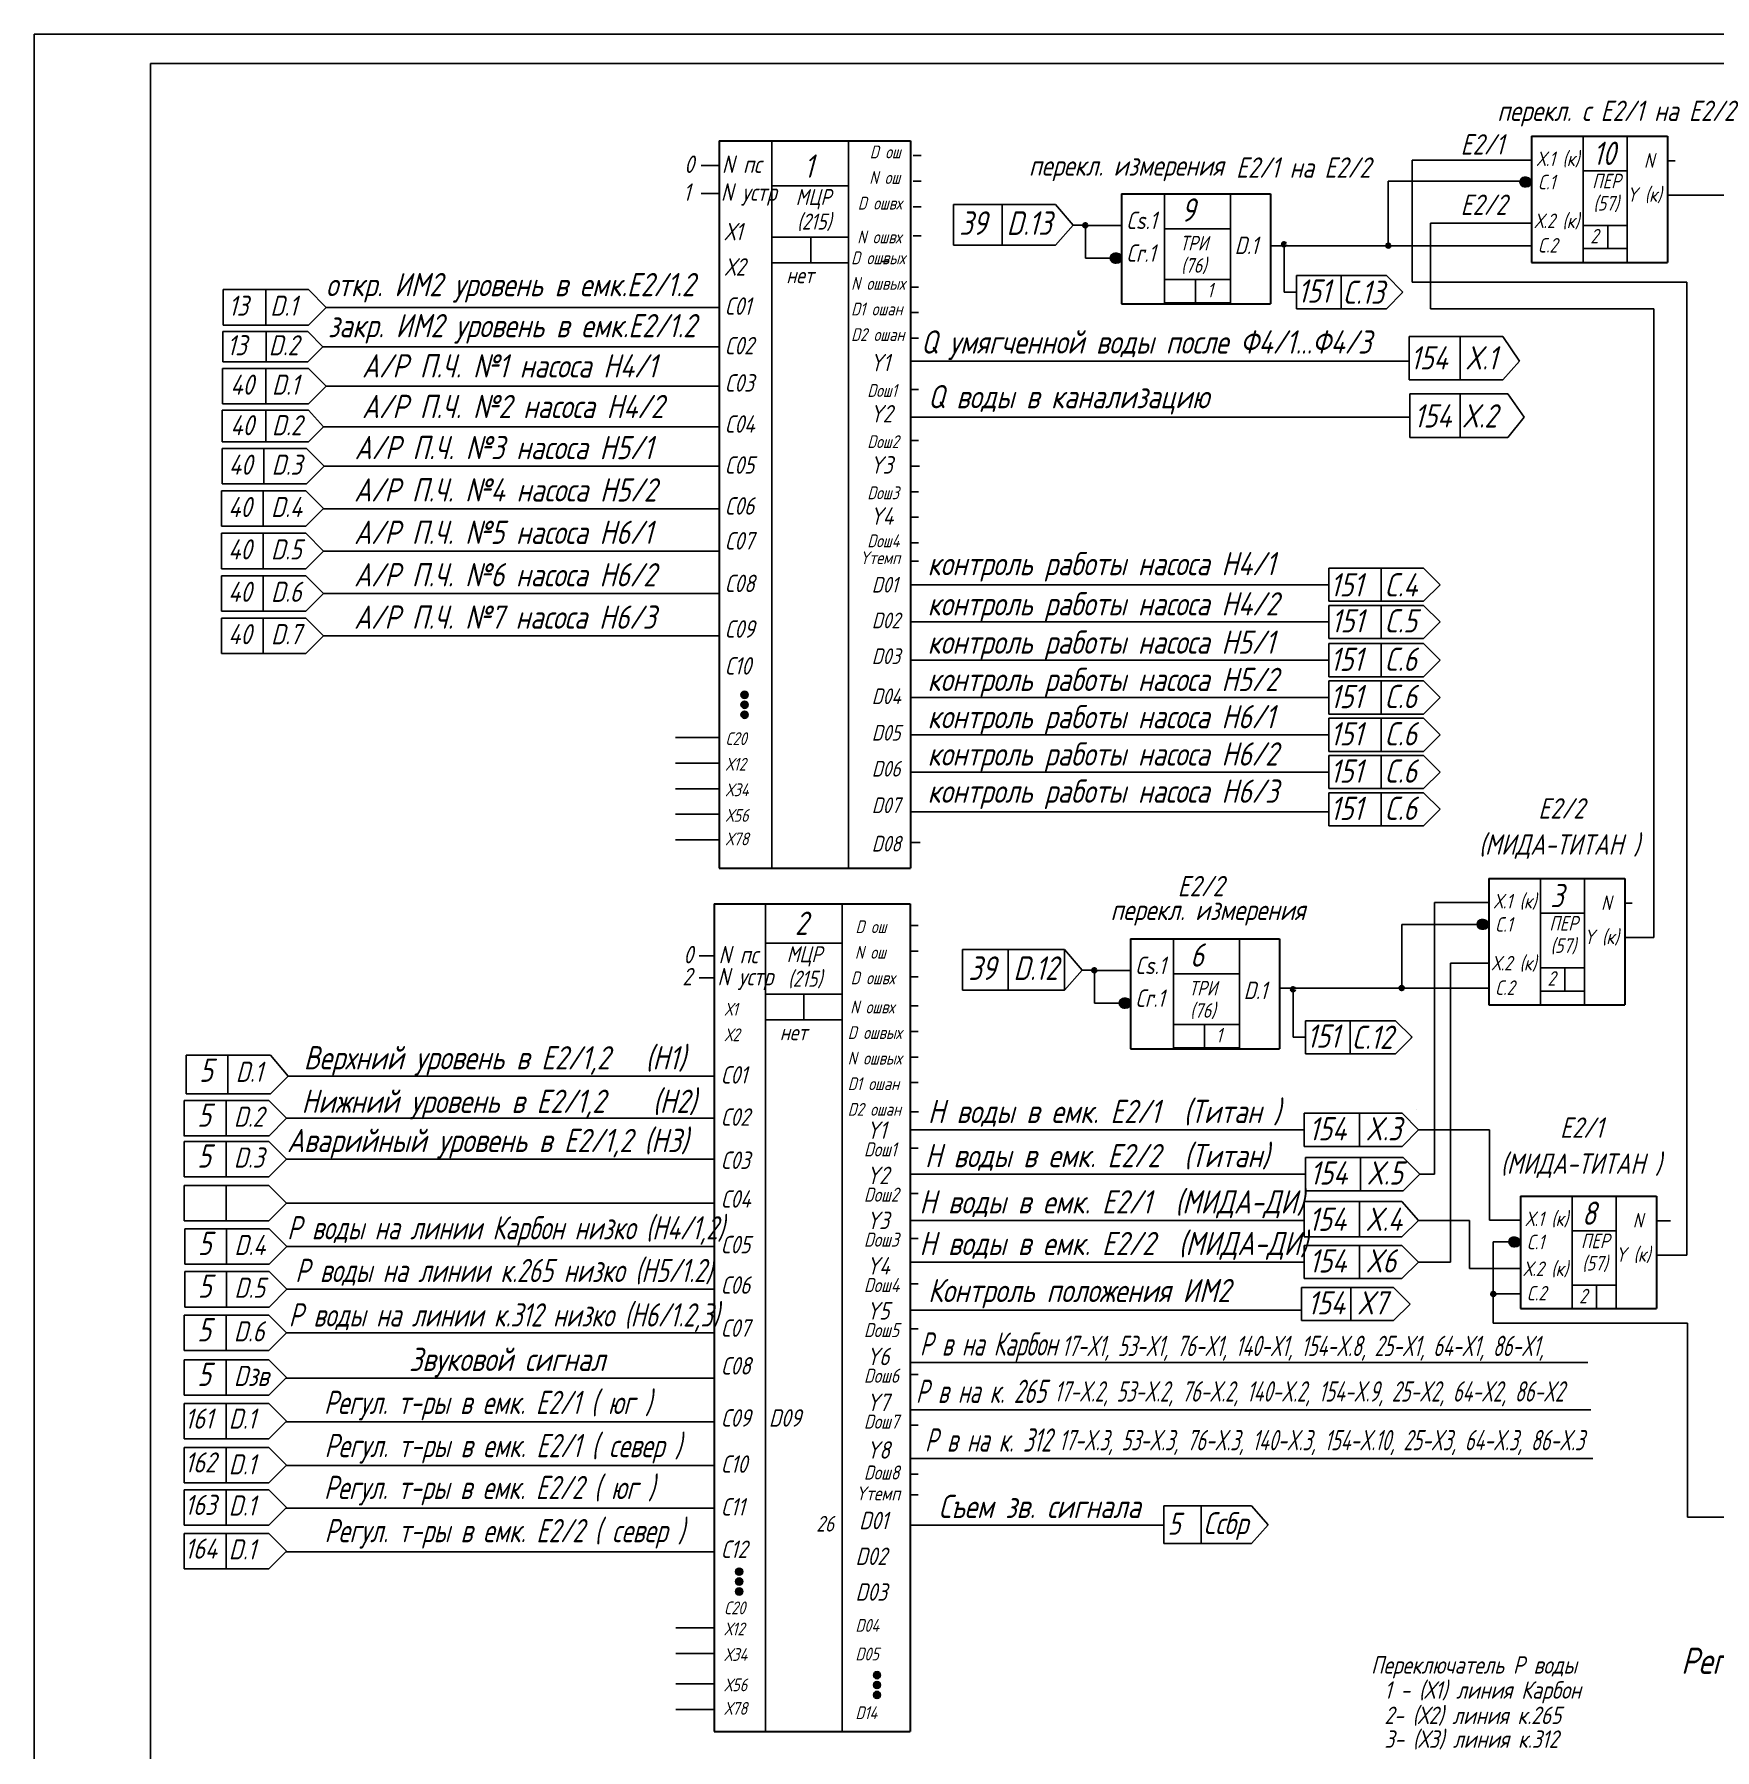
# Model space of a CAD drawing. Header units: millimetres. Extents: x -1319 to 705, y 574 to 3169.
# Drawn here: x -701.8 to -412.8, y 1418 to 1713.1 of the extents above; entities that cross this region are included whole.
import ezdxf

# ---------------------------------------------------------------- set-up
doc = ezdxf.new("R2010")
doc.units = ezdxf.units.MM
doc.layers.add('Текст', color=7, linetype='Continuous', lineweight=50)
doc.styles.add('GOST тип А', font='GOST_A.TTF', dxfattribs={"oblique": 15})

msp = doc.modelspace()

# ---------------------------------------------------------------- hatches: boundary and pattern name
for points in [[(-446.4, 1687.66, 1), (-444.42, 1687.66, 1)], [(-446.4, 1687.66, 1), (-444.42, 1687.66, 1)], [(-446.4, 1687.66, 1), (-444.42, 1687.66, 1)], [(-446.4, 1687.66, 1), (-444.42, 1687.66, 1)], [(-516.88, 1674.55, 1), (-514.9, 1674.55, 1)], [(-516.88, 1674.55, 1), (-514.9, 1674.55, 1)], [(-516.79, 1674.59, 1), (-514.81, 1674.59, 1)], [(-516.79, 1674.59, 1), (-514.81, 1674.59, 1)], [(-579.04, 1599.46, 1), (-580.27, 1599.46, 1)], [(-579.04, 1597.75, 1), (-580.27, 1597.75, 1)], [(-579.04, 1596.03, 1), (-580.27, 1596.03, 1)], [(-453.77, 1559.99, 1), (-451.79, 1559.99, 1)], [(-453.77, 1559.99, 1), (-451.79, 1559.99, 1)], [(-453.77, 1559.99, 1), (-451.79, 1559.99, 1)], [(-453.77, 1559.99, 1), (-451.79, 1559.99, 1)], [(-515.33, 1546.42, 1), (-513.35, 1546.42, 1)], [(-515.33, 1546.42, 1), (-513.35, 1546.42, 1)], [(-515.24, 1546.46, 1), (-513.26, 1546.46, 1)], [(-515.24, 1546.46, 1), (-513.26, 1546.46, 1)], [(-448.32, 1505.37, 1), (-446.34, 1505.37, 1)], [(-448.32, 1505.37, 1), (-446.34, 1505.37, 1)], [(-448.32, 1505.37, 1), (-446.34, 1505.37, 1)], [(-448.32, 1505.37, 1), (-446.34, 1505.37, 1)], [(-579.98, 1448.66, 1), (-581.22, 1448.66, 1)], [(-579.98, 1446.96, 1), (-581.22, 1446.96, 1)], [(-579.98, 1445.24, 1), (-581.22, 1445.24, 1)], [(-556.27, 1430.87, 1), (-557.5, 1430.87, 1)], [(-556.27, 1429.17, 1), (-557.5, 1429.17, 1)], [(-556.27, 1427.45, 1), (-557.5, 1427.45, 1)]]:
    msp.add_hatch(color=7).paths.add_polyline_path(points)
h = msp.add_hatch(color=7)
edge = h.paths.add_edge_path()
edge.add_arc((-521.08, 1680.21), 0.2, 0, 360)
h = msp.add_hatch(color=7)
edge = h.paths.add_edge_path()
edge.add_arc((-486.9, 1676.95), 0.2, 0, 360)
h = msp.add_hatch(color=7)
edge = h.paths.add_edge_path()
edge.add_arc((-519.53, 1552.08), 0.2, 0, 360)
h = msp.add_hatch(color=7)
edge = h.paths.add_edge_path()
edge.add_arc((-485.35, 1548.82), 0.2, 0, 360)

# ---------------------------------------------------------------- linework, layer by layer
at = {"color": 7}
for p, q in [((-701.8, 1713.06), (140.5, 1713.06)), ((-701.8, 942.51), (-701.8, 1713.06)), ((-701.8, 1713.06), (375.58, 1713.06)), ((-701.8, 1713.06), (-701.8, 936.16)), ((-681.8, 941.16), (-681.8, 1708.06)), ((-681.8, 1708.06), (370.58, 1708.06)), ((-574.98, 1694.72), (-574.98, 1569.62)), ((-561.78, 1694.72), (-561.78, 1569.62)), ((-435.44, 1695.55), (-435.44, 1673.82)), ((-427.89, 1695.55), (-427.89, 1673.82)), ((-584.04, 1690.5), (-587.11, 1690.5)), ((-550.68, 1692.21), (-549.29, 1692.21)), ((-444.33, 1691.41), (-464.89, 1691.41)), ((-464.89, 1670.44), (-464.89, 1691.41)), ((-444.33, 1691.41), (-445.84, 1691.41)), ((-420.93, 1691.29), (-419.65, 1691.29)), ((-550.68, 1687.81), (-549.29, 1687.81)), ((-468.98, 1676.69), (-468.98, 1687.79)), ((-444.43, 1687.61), (-444.38, 1687.61)), ((-444.43, 1687.61), (-444.38, 1687.61)), ((-444.43, 1687.61), (-444.38, 1687.61)), ((-444.43, 1687.61), (-444.38, 1687.61)), ((-435.44, 1689.57), (-427.89, 1689.57)), ((-584.04, 1685.7), (-587.11, 1685.7)), ((-574.86, 1686.98), (-561.66, 1686.98)), ((-507.44, 1685.64), (-507.44, 1666.71)), ((-496.13, 1685.64), (-496.13, 1666.71)), ((-417.09, 1685.37), (-420.93, 1685.37)), ((-417.09, 1685.37), (-410.69, 1685.37)), ((-550.68, 1683.41), (-549.29, 1683.41)), ((-526.19, 1683.81), (-543.74, 1683.81)), ((-543.74, 1683.81), (-543.74, 1676.78)), ((-535.37, 1683.81), (-535.37, 1676.78)), ((-526.19, 1683.81), (-523.14, 1680.21)), ((-526.19, 1676.78), (-523.14, 1680.21)), ((-521.03, 1680.21), (-523.14, 1680.21)), ((-521.03, 1680.18), (-514.78, 1680.18)), ((-521.03, 1674.55), (-521.03, 1680.18)), ((-507.44, 1679.58), (-496.13, 1679.58)), ((-444.33, 1680.57), (-461.7, 1680.57)), ((-461.7, 1665.86), (-461.7, 1680.57)), ((-435.44, 1680.19), (-427.89, 1680.19)), ((-431.24, 1680.19), (-431.24, 1676.19)), ((-574.86, 1678.18), (-561.66, 1678.18)), ((-568.26, 1678.18), (-568.26, 1673.78)), ((-550.68, 1678.39), (-549.29, 1678.39)), ((-526.19, 1676.78), (-543.74, 1676.78)), ((-444.33, 1676.69), (-489.21, 1676.69)), ((-486.85, 1668.7), (-486.85, 1676.95)), ((-435.44, 1676.19), (-427.89, 1676.19)), ((-574.86, 1673.78), (-561.66, 1673.78)), ((-556.21, 1673.99), (-554.82, 1673.99)), ((-521.03, 1674.55), (-514.78, 1674.55)), ((-514.92, 1674.5), (-514.87, 1674.5)), ((-514.92, 1674.5), (-514.87, 1674.5)), ((-514.83, 1674.55), (-514.78, 1674.55)), ((-514.83, 1674.55), (-514.78, 1674.55)), ((-507.44, 1670.89), (-496.13, 1670.89)), ((-502.13, 1670.89), (-502.13, 1666.89)), ((-469.29, 1671.55), (-484.76, 1671.55)), ((-484.76, 1671.55), (-484.76, 1665.85)), ((-484.76, 1671.55), (-469.29, 1671.55)), ((-477.1, 1671.55), (-477.1, 1665.85)), ((-469.29, 1671.55), (-466.44, 1668.7)), ((-417.65, 1670.44), (-464.89, 1670.44)), ((-417.65, 1503.09), (-417.65, 1670.44)), ((-669.31, 1669.14), (-669.31, 1663.06)), ((-654.66, 1669.14), (-669.31, 1669.14)), ((-662, 1669.14), (-662, 1663.06)), ((-654.66, 1669.14), (-651.62, 1666.1)), ((-551.13, 1669.59), (-549.74, 1669.59)), ((-507.44, 1666.89), (-496.13, 1666.89)), ((-484.76, 1668.7), (-486.85, 1668.7)), ((-469.29, 1665.85), (-466.44, 1668.7)), ((-466.44, 1668.7), (-466.64, 1668.7)), ((-466.64, 1668.7), (-466.44, 1668.7)), ((-654.66, 1663.06), (-651.62, 1666.1)), ((-651.62, 1666.1), (-629.37, 1666.1)), ((-651.62, 1666.1), (-651.62, 1666.1)), ((-651.62, 1666.09), (-651.62, 1666.09)), ((-584.04, 1666.1), (-629.37, 1666.1)), ((-551.13, 1665.19), (-549.74, 1665.19)), ((-484.76, 1665.85), (-469.29, 1665.85)), ((-456.96, 1665.86), (-461.7, 1665.86)), ((-423.32, 1665.86), (-456.96, 1665.86)), ((-423.32, 1623.39), (-423.32, 1665.86)), ((-423.32, 1665.86), (-423.32, 1665.86)), ((-423.32, 1665.86), (-423.32, 1665.86)), ((-654.74, 1661.96), (-669.37, 1661.96)), ((-669.37, 1661.96), (-669.37, 1656.72)), ((-654.66, 1663.06), (-669.31, 1663.06)), ((-661.92, 1661.96), (-661.92, 1656.72)), ((-654.74, 1661.96), (-652.16, 1659.3)), ((-449.28, 1661.09), (-465.4, 1661.09)), ((-465.4, 1661.09), (-465.4, 1653.65)), ((-465.4, 1661.09), (-449.28, 1661.09)), ((-456.59, 1661.09), (-456.59, 1653.65)), ((-449.28, 1661.09), (-446.42, 1656.83)), ((-654.74, 1656.72), (-652.16, 1659.3)), ((-652.16, 1659.3), (-631.3, 1659.3)), ((-584.04, 1659.3), (-631.3, 1659.3)), ((-551.13, 1660.79), (-549.74, 1660.79)), ((-669.43, 1655.57), (-669.43, 1649.48)), ((-654.66, 1655.57), (-669.43, 1655.57)), ((-669.37, 1656.72), (-654.74, 1656.72)), ((-662, 1655.57), (-662, 1649.48)), ((-654.66, 1655.57), (-651.62, 1652.52)), ((-551.13, 1656.83), (-521.53, 1656.83)), ((-465.4, 1656.83), (-521.53, 1656.83)), ((-449.28, 1653.65), (-446.42, 1656.83)), ((-654.66, 1649.48), (-651.62, 1652.52)), ((-651.62, 1652.52), (-629.37, 1652.52)), ((-651.62, 1652.52), (-651.62, 1652.52)), ((-651.62, 1652.51), (-651.62, 1652.51)), ((-584.04, 1652.52), (-629.37, 1652.52)), ((-465.4, 1653.65), (-449.28, 1653.65)), ((-654.66, 1649.48), (-669.43, 1649.48)), ((-551.13, 1651.99), (-549.74, 1651.99)), ((-448.43, 1651.2), (-465.29, 1651.2)), ((-465.29, 1651.2), (-465.29, 1643.72)), ((-465.29, 1651.2), (-448.43, 1651.2)), ((-456.6, 1651.2), (-456.6, 1643.72)), ((-448.43, 1651.2), (-445.58, 1647.23)), ((-654.66, 1648.41), (-669.47, 1648.41)), ((-669.47, 1648.41), (-669.47, 1642.97)), ((-661.99, 1648.41), (-661.99, 1642.97)), ((-654.66, 1648.41), (-652.09, 1645.55)), ((-551.13, 1647.23), (-521.53, 1647.23)), ((-465.29, 1647.23), (-521.53, 1647.23)), ((-448.43, 1643.72), (-445.58, 1647.23)), ((-654.66, 1642.97), (-652.09, 1645.55)), ((-652.09, 1645.55), (-631.3, 1645.55)), ((-584.04, 1645.55), (-631.3, 1645.55)), ((-465.29, 1643.72), (-448.43, 1643.72)), ((-654.99, 1641.81), (-669.52, 1641.81)), ((-669.52, 1641.81), (-669.52, 1635.72)), ((-669.47, 1642.97), (-654.66, 1642.97)), ((-662.33, 1641.81), (-662.33, 1635.72)), ((-654.99, 1641.81), (-651.94, 1638.77)), ((-551.13, 1643.19), (-549.74, 1643.19)), ((-654.99, 1635.72), (-651.94, 1638.77)), ((-584.04, 1638.77), (-651.94, 1638.77)), ((-651.94, 1638.76), (-651.94, 1638.76)), ((-651.94, 1638.75), (-651.94, 1638.75)), ((-551.13, 1638.79), (-549.57, 1638.79)), ((-655.09, 1634.53), (-669.63, 1634.53)), ((-669.63, 1634.53), (-669.63, 1628.44)), ((-654.99, 1635.72), (-669.52, 1635.72)), ((-662.43, 1634.53), (-662.43, 1628.44)), ((-655.09, 1634.53), (-652.05, 1631.49)), ((-551.13, 1634.39), (-549.74, 1634.39)), ((-655.09, 1628.44), (-652.05, 1631.49)), ((-652.05, 1631.48), (-652.05, 1631.48)), ((-584.04, 1631.47), (-652.05, 1631.47)), ((-652.05, 1631.47), (-652.05, 1631.47)), ((-551.13, 1629.99), (-549.74, 1629.99)), ((-655.09, 1628.44), (-669.63, 1628.44)), ((-655.09, 1627.24), (-669.63, 1627.24)), ((-669.63, 1627.24), (-669.63, 1621.15)), ((-662.43, 1627.24), (-662.43, 1621.15)), ((-655.09, 1627.24), (-652.05, 1624.19)), ((-551.13, 1625.59), (-549.74, 1625.59)), ((-655.09, 1621.15), (-652.05, 1624.19)), ((-652.05, 1624.19), (-652.05, 1624.19)), ((-584.04, 1624.18), (-652.05, 1624.18)), ((-652.05, 1624.18), (-652.05, 1624.18)), ((-423.32, 1557.7), (-423.32, 1623.39)), ((-655.09, 1621.15), (-669.63, 1621.15)), ((-655.09, 1619.94), (-669.63, 1619.94)), ((-669.63, 1619.94), (-669.63, 1613.86)), ((-662.43, 1619.94), (-662.43, 1613.86)), ((-655.09, 1619.94), (-652.05, 1616.9)), ((-551.13, 1622.47), (-549.74, 1622.47)), ((-479.19, 1621.24), (-479.19, 1615.54)), ((-479.19, 1621.24), (-462.9, 1621.24)), ((-470.21, 1621.24), (-470.21, 1615.58)), ((-462.9, 1621.24), (-460.04, 1618.39)), ((-655.09, 1613.86), (-652.05, 1616.9)), ((-652.05, 1616.9), (-652.05, 1616.9)), ((-584.04, 1616.89), (-652.05, 1616.89)), ((-652.05, 1616.89), (-652.05, 1616.89)), ((-551.13, 1618.39), (-479.19, 1618.39)), ((-462.9, 1615.54), (-460.04, 1618.39)), ((-655.09, 1613.86), (-669.63, 1613.86)), ((-479.19, 1615.58), (-462.9, 1615.58)), ((-479.19, 1614.85), (-479.19, 1609.14)), ((-479.19, 1614.81), (-462.9, 1614.81)), ((-470.21, 1614.85), (-470.21, 1609.14)), ((-462.9, 1614.85), (-460.04, 1612)), ((-655.09, 1612.65), (-669.63, 1612.65)), ((-669.63, 1612.65), (-669.63, 1606.57)), ((-662.43, 1612.65), (-662.43, 1606.57)), ((-655.09, 1612.65), (-652.05, 1609.61)), ((-551.13, 1612), (-479.19, 1612)), ((-462.9, 1609.14), (-460.04, 1612)), ((-655.09, 1606.57), (-652.05, 1609.61)), ((-584.04, 1609.6), (-652.05, 1609.6)), ((-652.05, 1609.6), (-652.05, 1609.6)), ((-652.05, 1609.6), (-652.05, 1609.6)), ((-479.19, 1609.14), (-462.9, 1609.14)), ((-479.19, 1608.26), (-462.9, 1608.26)), ((-462.9, 1608.26), (-479.19, 1608.26)), ((-479.19, 1608.26), (-479.19, 1602.56)), ((-479.19, 1608.26), (-462.9, 1608.26)), ((-470.21, 1608.26), (-470.21, 1602.56)), ((-462.9, 1608.26), (-460.04, 1605.41)), ((-655.09, 1606.57), (-669.63, 1606.57)), ((-551.13, 1605.41), (-479.19, 1605.41)), ((-462.9, 1602.56), (-460.04, 1605.41)), ((-479.19, 1602.56), (-462.9, 1602.56)), ((-551.13, 1599), (-549.46, 1599)), ((-551.13, 1599), (-479.19, 1599)), ((-551.13, 1599), (-479.19, 1599)), ((-479.19, 1601.85), (-462.9, 1601.85)), ((-462.9, 1601.85), (-479.19, 1601.85)), ((-479.19, 1601.85), (-479.19, 1596.15)), ((-479.19, 1601.85), (-462.9, 1601.85)), ((-479.19, 1601.85), (-462.9, 1601.85)), ((-462.9, 1601.85), (-479.19, 1601.85)), ((-479.19, 1601.85), (-479.19, 1596.15)), ((-479.19, 1601.85), (-462.9, 1601.85)), ((-470.21, 1601.85), (-470.21, 1596.15)), ((-470.21, 1601.85), (-470.21, 1596.15)), ((-462.9, 1601.85), (-460.04, 1599)), ((-462.9, 1601.85), (-460.04, 1599)), ((-462.9, 1596.15), (-460.04, 1599)), ((-462.9, 1596.15), (-460.04, 1599)), ((-479.19, 1596.15), (-462.9, 1596.15)), ((-479.19, 1596.15), (-462.9, 1596.15)), ((-479.19, 1595.44), (-462.9, 1595.44)), ((-462.9, 1595.44), (-479.19, 1595.44)), ((-479.19, 1595.44), (-479.19, 1589.74)), ((-479.19, 1595.44), (-462.9, 1595.44)), ((-470.21, 1595.44), (-470.21, 1589.74)), ((-462.9, 1595.44), (-460.04, 1592.59)), ((-584.04, 1592.11), (-591.52, 1592.11)), ((-551.13, 1592.59), (-479.19, 1592.59)), ((-462.9, 1589.74), (-460.04, 1592.59)), ((-584.04, 1587.71), (-591.52, 1587.71)), ((-479.19, 1589.74), (-462.9, 1589.74)), ((-479.19, 1589.03), (-462.9, 1589.03)), ((-462.9, 1589.03), (-479.19, 1589.03)), ((-479.19, 1589.03), (-479.19, 1583.33)), ((-479.19, 1589.03), (-462.9, 1589.03)), ((-470.21, 1589.03), (-470.21, 1583.33)), ((-462.9, 1589.03), (-460.04, 1586.18)), ((-551.13, 1586.18), (-479.19, 1586.18)), ((-462.9, 1583.33), (-460.04, 1586.18)), ((-584.04, 1583.31), (-591.52, 1583.31)), ((-479.19, 1583.33), (-462.9, 1583.33)), ((-479.19, 1582.62), (-462.9, 1582.62)), ((-462.9, 1582.62), (-479.19, 1582.62)), ((-479.19, 1582.62), (-479.19, 1576.92)), ((-479.19, 1582.62), (-462.9, 1582.62)), ((-470.21, 1582.62), (-470.21, 1576.92)), ((-462.9, 1582.62), (-460.04, 1579.77)), ((-584.04, 1578.91), (-591.52, 1578.91)), ((-551.13, 1579.33), (-479.19, 1579.33)), ((-462.9, 1576.92), (-460.04, 1579.77)), ((-479.19, 1576.92), (-462.9, 1576.92)), ((-584.04, 1574.51), (-591.52, 1574.51)), ((-551.13, 1574.05), (-549.46, 1574.05)), ((-442.81, 1567.88), (-442.81, 1546.15)), ((-435.25, 1567.88), (-435.25, 1546.15)), ((-451.69, 1563.75), (-461.05, 1563.75)), ((-451.69, 1563.75), (-453.2, 1563.75)), ((-428.3, 1563.62), (-427.01, 1563.62)), ((-576.09, 1563.5), (-576.09, 1421.16)), ((-562.89, 1563.5), (-562.89, 1421.16)), ((-442.81, 1561.9), (-435.25, 1561.9)), ((-551.19, 1559.77), (-549.8, 1559.77)), ((-451.69, 1559.98), (-466.66, 1559.98)), ((-466.66, 1559.98), (-466.66, 1548.82)), ((-451.8, 1559.95), (-451.75, 1559.95)), ((-451.8, 1559.95), (-451.75, 1559.95)), ((-451.8, 1559.95), (-451.75, 1559.95)), ((-451.8, 1559.95), (-451.75, 1559.95)), ((-423.32, 1557.7), (-428.3, 1557.7)), ((-576.09, 1556.77), (-562.89, 1556.77)), ((-551.19, 1555.37), (-549.8, 1555.37)), ((-524.64, 1555.68), (-542.19, 1555.68)), ((-542.19, 1555.68), (-542.19, 1548.64)), ((-534.36, 1555.68), (-534.36, 1548.64)), ((-524.64, 1555.68), (-521.59, 1552.08)), ((-524.64, 1555.68), (-524.64, 1548.64)), ((-505.89, 1557.51), (-505.89, 1538.58)), ((-494.58, 1557.51), (-494.58, 1538.58)), ((-584.91, 1554.57), (-587.45, 1554.57)), ((-524.64, 1548.64), (-521.59, 1552.08)), ((-519.48, 1552.08), (-521.59, 1552.08)), ((-519.48, 1552.05), (-513.23, 1552.05)), ((-519.48, 1546.42), (-519.48, 1552.05)), ((-442.81, 1552.52), (-435.25, 1552.52)), ((-438.61, 1552.52), (-438.61, 1548.52)), ((-584.91, 1550.78), (-587.45, 1550.78)), ((-551.19, 1550.97), (-549.8, 1550.97)), ((-505.89, 1551.45), (-494.58, 1551.45)), ((-451.69, 1549.02), (-487.66, 1549.02)), ((-485.3, 1540.57), (-485.3, 1548.82)), ((-576.09, 1547.97), (-562.89, 1547.97)), ((-569.49, 1547.97), (-569.49, 1543.57)), ((-551.19, 1545.96), (-549.8, 1545.96)), ((-524.64, 1548.64), (-542.19, 1548.64)), ((-519.48, 1546.42), (-513.23, 1546.42)), ((-513.36, 1546.37), (-513.31, 1546.37)), ((-513.36, 1546.37), (-513.31, 1546.37)), ((-513.28, 1546.42), (-513.23, 1546.42)), ((-513.28, 1546.42), (-513.23, 1546.42)), ((-442.81, 1548.52), (-435.25, 1548.52)), ((-576.09, 1543.57), (-562.89, 1543.57)), ((-467.74, 1543.42), (-483.21, 1543.42)), ((-483.21, 1543.42), (-483.21, 1537.72)), ((-483.21, 1543.42), (-467.74, 1543.42)), ((-475.54, 1543.42), (-475.54, 1537.72)), ((-467.74, 1543.42), (-464.89, 1540.57)), ((-551.19, 1541.56), (-549.8, 1541.56)), ((-505.89, 1542.76), (-494.58, 1542.76)), ((-500.58, 1542.76), (-500.58, 1538.76)), ((-483.21, 1540.57), (-485.3, 1540.57)), ((-467.74, 1537.72), (-464.89, 1540.57)), ((-464.89, 1540.57), (-465.09, 1540.57)), ((-465.09, 1540.57), (-464.89, 1540.57)), ((-661.17, 1537.51), (-675.7, 1537.51)), ((-675.7, 1537.51), (-675.7, 1530.85)), ((-668.51, 1537.51), (-668.51, 1530.85)), ((-661.17, 1537.51), (-658.13, 1533.89)), ((-551.19, 1537.16), (-549.8, 1537.16)), ((-505.89, 1538.76), (-494.58, 1538.76)), ((-483.21, 1537.72), (-467.74, 1537.72)), ((-661.17, 1530.85), (-658.13, 1533.89)), ((-658.13, 1533.89), (-618.87, 1533.89)), ((-658.13, 1533.89), (-658.13, 1533.89)), ((-658.13, 1533.88), (-658.13, 1533.88)), ((-584.91, 1533.89), (-618.87, 1533.89)), ((-551.19, 1532.76), (-549.8, 1532.76)), ((-661.49, 1529.67), (-676.03, 1529.67)), ((-676.03, 1529.67), (-676.03, 1523.58)), ((-661.17, 1530.85), (-675.7, 1530.85)), ((-668.83, 1529.67), (-668.83, 1523.58)), ((-661.49, 1529.67), (-658.45, 1526.63)), ((-464.16, 1528.22), (-464.15, 1528.22)), ((-661.49, 1523.58), (-658.45, 1526.63)), ((-658.45, 1526.63), (-620.81, 1526.63)), ((-658.45, 1526.62), (-658.45, 1526.62)), ((-658.45, 1526.62), (-658.45, 1526.62)), ((-584.91, 1526.63), (-620.81, 1526.63)), ((-551.17, 1527.73), (-549.77, 1527.73)), ((-466.6, 1527.49), (-483.42, 1527.49)), ((-483.42, 1527.49), (-483.42, 1521.78)), ((-483.42, 1527.49), (-466.6, 1527.49)), ((-473.92, 1527.49), (-473.92, 1521.78)), ((-466.6, 1527.49), (-463.75, 1524.63)), ((-661.49, 1523.61), (-676.03, 1523.61)), ((-676.03, 1522.64), (-676.03, 1516.56)), ((-676.03, 1522.64), (-661.49, 1522.64)), ((-668.83, 1522.64), (-668.83, 1516.56)), ((-661.49, 1522.64), (-658.45, 1519.6)), ((-551.17, 1524.63), (-483.42, 1524.63)), ((-466.6, 1521.78), (-463.75, 1524.63)), ((-463.75, 1524.63), (-463.77, 1524.63)), ((-463.77, 1524.63), (-463.37, 1524.63)), ((-463.75, 1524.63), (-463.75, 1524.63)), ((-661.49, 1516.56), (-658.45, 1519.6)), ((-584.91, 1519.6), (-658.45, 1519.6)), ((-658.45, 1519.6), (-658.45, 1519.6)), ((-658.45, 1519.59), (-658.45, 1519.59)), ((-551.17, 1521.48), (-549.8, 1521.48)), ((-483.42, 1521.78), (-466.6, 1521.78)), ((-466.42, 1519.89), (-483.23, 1519.89)), ((-483.23, 1519.89), (-483.23, 1514.18)), ((-483.23, 1519.89), (-466.42, 1519.89)), ((-473.73, 1519.89), (-473.73, 1514.18)), ((-466.42, 1519.89), (-463.57, 1517.04)), ((-661.49, 1516.56), (-676.03, 1516.56)), ((-551.17, 1517.04), (-483.23, 1517.04)), ((-466.42, 1514.18), (-463.57, 1517.04)), ((-463.57, 1517.04), (-461.05, 1517.04)), ((-661.49, 1515.07), (-676.02, 1515.07)), ((-676.02, 1515.07), (-676.02, 1508.98)), ((-668.83, 1515.07), (-668.83, 1508.98)), ((-661.49, 1515.07), (-658.44, 1512.03)), ((-551.17, 1513.71), (-549.8, 1513.71)), ((-483.23, 1514.18), (-466.42, 1514.18)), ((-661.49, 1508.98), (-658.44, 1512.03)), ((-584.91, 1512.02), (-658.44, 1512.02)), ((-658.44, 1512.02), (-658.44, 1512.02)), ((-658.44, 1512.02), (-658.44, 1512.02)), ((-466.63, 1512.3), (-483.45, 1512.3)), ((-483.45, 1512.3), (-483.45, 1506.22)), ((-483.45, 1512.3), (-466.63, 1512.3)), ((-473.94, 1512.3), (-473.94, 1506.22)), ((-466.63, 1512.3), (-463.78, 1509.07)), ((-437.37, 1513.26), (-437.37, 1493.91)), ((-429.81, 1513.26), (-429.81, 1493.91)), ((-661.49, 1508.98), (-676.02, 1508.98)), ((-661.4, 1507.6), (-675.94, 1507.6)), ((-675.94, 1507.6), (-675.94, 1501.52)), ((-668.74, 1507.6), (-668.74, 1501.52)), ((-661.4, 1507.6), (-658.36, 1504.56)), ((-551.17, 1509.07), (-483.45, 1509.07)), ((-466.63, 1506.22), (-463.78, 1509.07)), ((-422.86, 1509), (-420.44, 1509)), ((-661.4, 1501.52), (-658.36, 1504.56)), ((-584.91, 1504.56), (-658.36, 1504.56)), ((-551.17, 1505.97), (-549.8, 1505.97)), ((-483.45, 1506.22), (-466.63, 1506.22)), ((-466.62, 1504.77), (-483.43, 1504.77)), ((-483.43, 1504.77), (-483.43, 1499.06)), ((-483.43, 1504.77), (-466.62, 1504.77)), ((-473.93, 1504.77), (-473.93, 1499.06)), ((-466.62, 1504.77), (-463.76, 1501.91)), ((-446.25, 1505.36), (-450.92, 1505.36)), ((-450.92, 1494.11), (-450.92, 1505.36)), ((-446.36, 1505.33), (-446.31, 1505.33)), ((-446.36, 1505.33), (-446.31, 1505.33)), ((-446.36, 1505.33), (-446.31, 1505.33)), ((-446.36, 1505.33), (-446.31, 1505.33)), ((-437.37, 1507.28), (-429.81, 1507.28)), ((-658.36, 1504.56), (-658.36, 1504.56)), ((-658.36, 1504.55), (-658.36, 1504.55)), ((-551.17, 1501.91), (-483.43, 1501.91)), ((-466.62, 1499.06), (-463.76, 1501.91)), ((-417.65, 1503.09), (-422.86, 1503.09)), ((-661.4, 1501.52), (-675.94, 1501.52)), ((-661.4, 1500.26), (-675.94, 1500.26)), ((-675.94, 1500.26), (-675.94, 1494.17)), ((-668.74, 1500.26), (-668.74, 1494.17)), ((-661.4, 1500.26), (-658.36, 1497.22)), ((-483.43, 1499.06), (-466.62, 1499.06)), ((-661.4, 1494.17), (-658.36, 1497.22)), ((-584.91, 1497.22), (-658.36, 1497.22)), ((-658.36, 1497.21), (-658.36, 1497.21)), ((-658.36, 1497.2), (-658.36, 1497.2)), ((-551.17, 1498.15), (-549.8, 1498.15)), ((-468.08, 1497.54), (-483.87, 1497.54)), ((-483.87, 1497.54), (-483.87, 1491.84)), ((-483.87, 1497.54), (-468.08, 1497.54)), ((-475.39, 1497.54), (-475.39, 1491.84)), ((-468.08, 1497.54), (-465.23, 1494.69)), ((-451.01, 1496.14), (-450.92, 1496.14)), ((-446.25, 1496.43), (-450.92, 1496.43)), ((-437.37, 1497.91), (-429.81, 1497.91)), ((-433.17, 1497.91), (-433.17, 1493.91)), ((-661.4, 1494.17), (-675.94, 1494.17)), ((-551.17, 1493.66), (-483.87, 1493.66)), ((-468.08, 1491.84), (-465.23, 1494.69)), ((-450.92, 1494.6), (-450.92, 1491.39)), ((-437.37, 1493.91), (-429.81, 1493.91)), ((-661.49, 1492.75), (-676.03, 1492.75)), ((-676.03, 1492.75), (-676.03, 1486.67)), ((-668.83, 1492.75), (-668.83, 1486.67)), ((-661.49, 1492.75), (-658.45, 1489.71)), ((-551.17, 1490.41), (-549.8, 1490.41)), ((-483.87, 1491.84), (-468.08, 1491.84)), ((-661.49, 1486.67), (-658.45, 1489.71)), ((-658.45, 1489.71), (-584.91, 1489.71)), ((-658.45, 1489.7), (-658.45, 1489.7)), ((-658.45, 1489.7), (-658.45, 1489.7)), ((-661.49, 1486.67), (-676.03, 1486.67)), ((-661.49, 1485.1), (-676.03, 1485.1)), ((-676.03, 1485.1), (-676.03, 1479.01)), ((-668.83, 1485.1), (-668.83, 1479.01)), ((-661.49, 1485.1), (-658.45, 1482.05)), ((-551.17, 1484.63), (-516.54, 1484.63)), ((-661.49, 1479.01), (-658.45, 1482.05)), ((-658.54, 1481.95), (-585, 1481.95)), ((-658.45, 1482.05), (-658.45, 1482.05)), ((-658.45, 1482.04), (-658.45, 1482.04)), ((-551.17, 1482.57), (-549.8, 1482.57)), ((-661.49, 1479.01), (-676.03, 1479.01)), ((-661.49, 1477.57), (-676.03, 1477.57)), ((-676.03, 1477.57), (-676.03, 1471.48)), ((-668.83, 1477.57), (-668.83, 1471.48)), ((-661.49, 1477.57), (-658.45, 1474.53)), ((-551.17, 1476.49), (-517, 1476.49)), ((-661.49, 1471.48), (-658.45, 1474.53)), ((-658.54, 1474.42), (-585, 1474.42)), ((-658.45, 1474.52), (-658.45, 1474.52)), ((-658.45, 1474.52), (-658.45, 1474.52)), ((-551.17, 1473.87), (-549.8, 1473.87)), ((-661.49, 1471.48), (-676.03, 1471.48)), ((-661.49, 1470.04), (-676.03, 1470.04)), ((-676.03, 1470.04), (-676.03, 1463.96)), ((-668.83, 1470.04), (-668.83, 1463.96)), ((-661.49, 1470.04), (-658.45, 1467)), ((-661.49, 1463.96), (-658.45, 1467)), ((-658.54, 1466.89), (-585, 1466.89)), ((-658.45, 1466.99), (-658.45, 1466.99)), ((-658.45, 1466.99), (-658.45, 1466.99)), ((-551.17, 1468.11), (-517.04, 1468.11)), ((-661.49, 1463.96), (-676.03, 1463.96)), ((-551.17, 1465.44), (-549.8, 1465.44)), ((-661.49, 1462.74), (-676.03, 1462.74)), ((-676.03, 1462.74), (-676.03, 1456.66)), ((-668.83, 1462.74), (-668.83, 1456.66)), ((-661.49, 1462.74), (-658.45, 1459.7)), ((-551.17, 1461.85), (-549.8, 1461.85)), ((-661.49, 1456.66), (-658.45, 1459.7)), ((-658.54, 1459.59), (-585, 1459.59)), ((-658.45, 1459.69), (-658.45, 1459.69)), ((-658.45, 1459.69), (-658.45, 1459.69)), ((-492.47, 1459.98), (-507.57, 1459.98)), ((-507.57, 1459.98), (-507.57, 1453.53)), ((-501.17, 1459.98), (-501.17, 1453.53)), ((-492.47, 1459.98), (-489.62, 1456.71)), ((-661.49, 1456.66), (-676.03, 1456.66)), ((-661.49, 1455.21), (-676.03, 1455.21)), ((-676.03, 1455.21), (-676.03, 1449.13)), ((-668.83, 1455.21), (-668.83, 1449.13)), ((-661.49, 1455.21), (-658.45, 1452.17)), ((-551.17, 1456.65), (-507.57, 1456.65)), ((-492.47, 1453.53), (-489.62, 1456.71)), ((-661.49, 1449.13), (-658.45, 1452.17)), ((-658.54, 1452.07), (-585, 1452.07)), ((-658.45, 1452.17), (-658.45, 1452.17)), ((-658.45, 1452.16), (-658.45, 1452.16)), ((-507.57, 1453.53), (-492.47, 1453.53)), ((-492.47, 1453.52), (-507.57, 1453.52)), ((-492.47, 1453.52), (-507.57, 1453.52)), ((-661.49, 1449.13), (-676.03, 1449.13)), ((-584.91, 1439), (-591.51, 1439)), ((-584.91, 1434.6), (-591.51, 1434.6)), ((-584.91, 1429.38), (-591.51, 1429.38)), ((-584.91, 1424.98), (-591.51, 1424.98))]:
    msp.add_line(p, q, dxfattribs=at)
at = {"color": 7, "lineweight": 30}
for p, q in [((-584.04, 1694.72), (-551.13, 1694.72)), ((-584.04, 1694.72), (-584.04, 1569.62)), ((-551.13, 1694.72), (-551.13, 1569.62)), ((-444.33, 1695.55), (-420.93, 1695.55)), ((-444.33, 1695.55), (-444.33, 1673.82)), ((-420.93, 1695.55), (-420.93, 1673.82)), ((-514.82, 1685.64), (-489.21, 1685.64)), ((-514.82, 1685.64), (-514.82, 1666.71)), ((-489.21, 1685.64), (-489.21, 1666.71)), ((-444.33, 1673.82), (-420.93, 1673.82)), ((-514.82, 1666.71), (-489.21, 1666.71)), ((-584.04, 1569.62), (-551.13, 1569.62)), ((-451.69, 1567.88), (-428.3, 1567.88)), ((-451.69, 1567.88), (-451.69, 1546.15)), ((-428.3, 1567.88), (-428.3, 1546.15)), ((-584.91, 1563.5), (-551.17, 1563.5)), ((-584.91, 1563.5), (-584.91, 1421.16)), ((-551.17, 1563.5), (-551.17, 1421.16)), ((-513.27, 1557.51), (-487.66, 1557.51)), ((-513.27, 1557.51), (-513.27, 1538.58)), ((-487.66, 1557.51), (-487.66, 1538.58)), ((-451.69, 1546.15), (-428.3, 1546.15)), ((-513.27, 1538.58), (-487.66, 1538.58)), ((-446.25, 1513.26), (-422.86, 1513.26)), ((-446.25, 1513.26), (-446.25, 1493.91)), ((-422.86, 1513.26), (-422.86, 1493.91)), ((-446.25, 1493.91), (-422.86, 1493.91)), ((-584.91, 1421.16), (-551.17, 1421.16))]:
    msp.add_line(p, q, dxfattribs=at)
for p, q in [((-468.98, 1687.79), (-445.75, 1687.79)), ((-461.05, 1517.04), (-461.05, 1563.75)), ((-458.25, 1501.91), (-458.25, 1553.31)), ((-458.25, 1553.31), (-451.69, 1553.31)), ((-463.37, 1524.63), (-451.56, 1524.63)), ((-451.56, 1524.63), (-451.56, 1509.1)), ((-463.78, 1509.07), (-455.01, 1509.07)), ((-455.01, 1509.07), (-455.01, 1500.79)), ((-451.56, 1509.1), (-446.25, 1509.1)), ((-463.76, 1501.91), (-463.76, 1501.91)), ((-463.76, 1501.91), (-458.25, 1501.91)), ((-455.01, 1500.79), (-446.25, 1500.79)), ((-417.51, 1491.39), (-450.92, 1491.39)), ((-417.51, 1458.04), (-417.51, 1491.39)), ((-516.54, 1484.63), (-474.41, 1484.63)), ((-474.41, 1484.63), (-455.81, 1484.63)), ((-455.81, 1484.63), (-434.65, 1484.63)), ((-517, 1476.49), (-474.86, 1476.49)), ((-474.86, 1476.49), (-453.04, 1476.49)), ((-453.04, 1476.49), (-434.15, 1476.49)), ((-517.04, 1468.11), (-474.91, 1468.11)), ((-474.91, 1468.11), (-453.08, 1468.11)), ((-453.08, 1468.11), (-433.81, 1468.11)), ((-311.25, 1458.04), (-417.51, 1458.04))]:
    msp.add_line(p, q)
for centre in [(-445.44, 1687.66), (-445.44, 1687.66), (-445.44, 1687.66), (-445.44, 1687.66), (-445.44, 1687.66), (-445.44, 1687.66), (-445.26, 1687.63), (-445.26, 1687.63), (-445.26, 1687.63), (-445.26, 1687.63), (-515.92, 1674.55), (-515.92, 1674.55), (-515.92, 1674.55), (-515.83, 1674.59), (-515.83, 1674.59), (-515.83, 1674.59), (-515.74, 1674.52), (-515.74, 1674.52), (-515.65, 1674.56), (-515.65, 1674.56), (-452.8, 1559.99), (-452.8, 1559.99), (-452.8, 1559.99), (-452.8, 1559.99), (-452.8, 1559.99), (-452.8, 1559.99), (-452.62, 1559.96), (-452.62, 1559.96), (-452.62, 1559.96), (-452.62, 1559.96), (-514.37, 1546.42), (-514.37, 1546.42), (-514.37, 1546.42), (-514.28, 1546.46), (-514.28, 1546.46), (-514.28, 1546.46), (-514.19, 1546.39), (-514.19, 1546.39), (-514.1, 1546.43), (-514.1, 1546.43), (-447.36, 1505.37), (-447.36, 1505.37), (-447.36, 1505.37), (-447.36, 1505.37), (-447.36, 1505.37), (-447.36, 1505.37), (-447.18, 1505.34), (-447.18, 1505.34), (-447.18, 1505.34), (-447.18, 1505.34)]:
    msp.add_circle(centre, 0.825, dxfattribs=at)
at = {"color": 7, "lineweight": 60}
for centre in [(-521.08, 1680.21), (-486.9, 1676.95), (-468.98, 1676.73), (-519.53, 1552.08), (-485.35, 1548.82), (-466.66, 1549.02), (-450.92, 1496.43)]:
    msp.add_circle(centre, 0.2, dxfattribs=at)
at = {"color": 7}
for centre in [(-579.66, 1599.46), (-579.66, 1597.75), (-579.66, 1596.03), (-580.6, 1448.66), (-580.6, 1446.96), (-580.6, 1445.25), (-556.89, 1430.87), (-556.89, 1429.17), (-556.89, 1427.46)]:
    msp.add_circle(centre, 0.619, dxfattribs=at)

# ---------------------------------------------------------------- texts
at = {"layer": 'Текст', "color": 7, "lineweight": 15, "style": 'GOST тип А', "oblique": 15}
for s, height, p in [('перекл. с Е2/1 на Е2/2', 3.5, (-450.23, 1698.15)), ('D ош', 2.2, (-558.13, 1691.72)), ('   Е2/1 ', 3.5, (-461.93, 1692.38)), ('10', 4, (-433.75, 1690.59)), ('0', 3, (-590.03, 1689.21)), ('N пс', 3, (-583.55, 1689.21)), ('1', 4, (-569.44, 1688.39)), ('перекл. измерения', 3.5, (-530.77, 1688.74)), ('   Е2/1 на Е2/2', 3.5, (-500.55, 1688.39)), ('Х.1 (к) ', 2.5, (-443.47, 1690.4)), ('N', 2.5, (-425, 1690.11)), ('N ош', 2.2, (-558.22, 1687.32)), ('С.1', 2.5, (-443.21, 1686.4)), ('ПЕР', 2.5, (-433.91, 1686.57)), ('1', 3, (-590.22, 1684.41)), ('N устр', 3, (-583.74, 1684.41)), ('МЦР', 2.75, (-570.87, 1683.69)), ('D ошвх', 2.2, (-560.19, 1682.92)), ('9', 4, (-504.59, 1680.84)), ('   Е2/2 ', 3.5, (-461.93, 1682)), ('(57)', 2.5, (-433.71, 1682.74)), ('Y (к)', 2.5, (-427.96, 1684.25)), ('(215)', 2.75, (-570.64, 1679.47)), ('39', 4.056, (-542.73, 1678.56)), ('D.13', 4.056, (-534.59, 1678.56)), ('Сs.1', 3, (-514, 1679.56)), ('Х.2 (к) ', 2.5, (-443.85, 1679.73)), ('Х1', 3, (-583.12, 1677.63)), ('N ошвх', 2.2, (-560.28, 1677.1)), ('2', 2.5, (-434.23, 1677.1)), ('D ошвых', 2.2, (-561.34, 1673.51)), ('Сr.1', 3, (-514, 1673.93)), ('ТРИ', 2.5, (-504.8, 1675.89)), ('D.1', 3, (-495.39, 1675.26)), ('С.2', 2.5, (-443.21, 1675.52)), ('Х2', 3, (-583.08, 1671.55)), ('(76)', 2.5, (-504.6, 1672.06)), ('откр. ИМ2 уровень в емк.Е2/1.2', 4, (-651.66, 1668.01)), ('нет', 2.75, (-572.49, 1670.25)), ('N ошвых', 2.2, (-561.34, 1669.11)), ('1', 2.5, (-500.14, 1667.8)), ('151', 4, (-484.53, 1666.9)), ('C.13', 4, (-476.85, 1666.7)), ('13', 3.456, (-668.39, 1664.65)), ('D.1', 3.456, (-661.22, 1664.65)), ('С01', 3, (-583.04, 1664.81)), ('D1 ошан', 2.2, (-561.34, 1664.71)), ('закр. ИМ2 уровень в емк.Е2/1.2', 4, (-651.31, 1660.95)), ('13', 3.456, (-668.65, 1657.85)), ('D.2', 3.456, (-661.48, 1657.85)), ('С02', 3, (-583.04, 1658.01)), ('D2 ошан', 2.2, (-561.34, 1660.31)), ('Q умягченной воды после Ф4/1...Ф4/3', 4, (-549.34, 1658.14)), ('А/Р П.Ч. №1 насоса Н4/1', 4, (-645.45, 1654.03)), ('Y1', 3, (-558.09, 1655.1)), ('154', 4, (-465.16, 1655.41)), ('X.1', 4, (-455.75, 1655.41)), ('40', 3.456, (-668.09, 1651.07)), ('D.1', 3.456, (-660.93, 1651.07)), ('С03', 3, (-583.04, 1651.6)), ('Dош1', 2.2, (-558.56, 1650.7)), ('Q воды в канализацию', 4, (-548.13, 1648.74)), ('А/Р П.Ч. №2 насоса Н4/2', 4, (-645.45, 1647.05)), ('Y2', 3, (-558.09, 1646.3)), ('154', 4, (-464.54, 1645.43)), ('X.2', 4, (-456.32, 1645.43)), ('40', 3.456, (-668.09, 1644.1)), ('D.2', 3.456, (-660.93, 1644.1)), ('С04', 3, (-583.04, 1644.53)), ('А/Р П.Ч. №3 насоса Н5/1', 4, (-646.71, 1639.98)), ('Dош2', 2.2, (-558.56, 1641.9)), ('40', 3.456, (-668.35, 1637.31)), ('D.3', 3.456, (-660.98, 1637.31)), ('С05', 3, (-583.04, 1637.48)), ('Y3', 3, (-558.09, 1637.5)), ('А/Р П.Ч. №4 насоса Н5/2', 4, (-646.81, 1632.7)), ('Dош3', 2.2, (-558.56, 1633.1)), ('40', 3.456, (-668.46, 1630.03)), ('D.4', 3.456, (-661.09, 1630.03)), ('С06', 3, (-583.04, 1630.45)), ('Y4', 3, (-558.09, 1628.7)), ('А/Р П.Ч. №5 насоса Н6/1', 4, (-646.81, 1625.41)), ('40', 3.456, (-668.46, 1622.74)), ('D.5', 3.456, (-661.09, 1622.74)), ('С07', 3, (-583.04, 1624.44)), ('Dош4', 2.2, (-558.56, 1624.84)), ('Yтемп', 2.2, (-559.84, 1621.93)), ('контроль работы насоса Н4/1', 4, (-548.19, 1620.02)), ('А/Р П.Ч. №6 насоса Н6/2', 4, (-646.81, 1618.11)), ('С08', 3, (-583.04, 1617.12)), ('D01', 2.7, (-557.79, 1617.05)), ('151', 4, (-478.95, 1616.38)), ('C.4', 4, (-469.67, 1616.38)), ('40', 3.456, (-668.46, 1615.45)), ('D.6', 3.456, (-661.09, 1615.45)), ('контроль работы насоса Н4/2', 4, (-548.19, 1613.11)), ('А/Р П.Ч. №7 насоса Н6/3', 4, (-646.81, 1610.82)), ('151', 4, (-478.79, 1610.19)), ('C.5', 4, (-469.67, 1610.19)), ('40', 3.456, (-668.46, 1608.16)), ('D.7', 3.456, (-661.09, 1608.16)), ('С09', 3, (-583.04, 1609.28)), ('D02', 2.7, (-557.79, 1610.9)), ('контроль работы насоса Н5/1', 4, (-548.19, 1606.52)), ('С10', 3, (-583.04, 1602.94)), ('D03', 2.7, (-557.79, 1604.75)), ('151', 4, (-478.95, 1603.57)), ('C.6', 4, (-469.67, 1603.58)), ('контроль работы насоса Н5/2', 4, (-548.19, 1600.11)), ('D04', 2.7, (-557.79, 1597.86)), ('151', 4, (-478.95, 1597.16)), ('C.6', 4, (-469.67, 1597.17)), ('C.6', 4, (-469.67, 1597.17)), ('контроль работы насоса Н6/1', 4, (-548.19, 1593.7)), ('D05', 2.7, (-557.79, 1591.58)), ('151', 4, (-478.95, 1590.75)), ('C.6', 4, (-469.67, 1590.76)), ('С20', 2.2, (-582.92, 1590.82)), ('контроль работы насоса Н6/2', 4, (-548.19, 1587.29)), ('Х12', 2.2, (-582.92, 1586.42)), ('D06', 2.7, (-557.79, 1585.4)), ('151', 4, (-478.95, 1584.34)), ('C.6', 4, (-469.67, 1584.35)), ('Х34', 2.2, (-582.92, 1582.02)), ('контроль работы насоса Н6/3', 4, (-548.19, 1580.89)), ('D07', 2.7, (-557.79, 1579.11)), ('151', 4, (-478.95, 1577.93)), ('C.6', 4, (-469.67, 1577.95)), ('   Е2/2 ', 3.5, (-448.57, 1578.18)), ('Х56', 2.2, (-582.92, 1577.62)), ('Х78', 2.2, (-582.92, 1573.58)), ('(МИДА-ТИТАН )', 3.5, (-453.39, 1571.97)), ('D08', 2.7, (-557.79, 1572.51)), ('    Е2/2', 3.5, (-512.38, 1564.82)), ('3', 4, (-441.11, 1562.93)), ('перекл. измерения', 3.5, (-516.73, 1560.72)), ('Х.1 (к) ', 2.5, (-450.84, 1562.73)), ('N', 2.5, (-432.37, 1562.45)), ('2', 4, (-571.01, 1558.18)), ('D ош', 2.2, (-560.59, 1558.48)), ('С.1', 2.5, (-450.57, 1558.73)), ('ПЕР', 2.5, (-441.28, 1558.91)), ('(57)', 2.5, (-441.07, 1555.07)), ('Y (к)', 2.5, (-435.33, 1556.58)), ('0', 3, (-590.18, 1553.28)), ('N пс', 3, (-584.13, 1553.28)), ('МЦР', 2.75, (-572.43, 1553.48)), ('N ош', 2.2, (-560.68, 1554.08)), ('6', 4, (-503.04, 1552.71)), ('Х.2 (к) ', 2.5, (-451.21, 1552.06)), ('2', 3, (-590.37, 1549.49)), ('N устр', 3, (-584.33, 1549.49)), ('(215)', 2.75, (-572.21, 1549.26)), ('D ошвх', 2.2, (-561.41, 1549.68)), ('39', 4.056, (-541.18, 1550.42)), ('D.12', 4.056, (-533.44, 1550.42)), ('Сs.1', 3, (-512.45, 1551.43)), ('2', 2.5, (-441.6, 1549.43)), ('ТРИ', 2.5, (-503.25, 1547.76)), ('D.1', 3, (-493.84, 1547.13)), ('С.2', 2.5, (-450.57, 1547.85)), ('Х1', 2.2, (-583.11, 1544.29)), ('N ошвх', 2.2, (-561.49, 1544.67)), ('Сr.1', 3, (-512.45, 1545.79)), ('(76)', 2.5, (-503.05, 1543.93)), ('Х2', 2.2, (-583.11, 1539.89)), ('нет', 2.75, (-573.6, 1540.05)), ('D ошвых', 2.2, (-561.92, 1540.27)), ('1', 2.5, (-498.59, 1539.66)), ('151', 4, (-482.98, 1538.77)), ('C.12', 4, (-475.3, 1538.57)), ('Верхний уровень в Е2/1,2   (Н1)', 4, (-655.47, 1535.04)), ('N ошвых', 2.2, (-561.92, 1535.87)), ('5', 4, (-673.46, 1532.9)), ('D.1', 3.456, (-667.16, 1532.9)), ('С01', 3, (-583.72, 1532.6)), ('Нижний уровень в Е2/1,2    (Н2)', 4, (-655.85, 1527.56)), ('D1 ошан', 2.2, (-561.92, 1531.47)), ('5', 4, (-673.78, 1525.17)), ('D.2', 3.456, (-667.49, 1525.17)), ('С02', 3, (-583.72, 1525.34)), ('D2 ошан', 2.2, (-561.92, 1527.07)), ('Аварийный уровень в E2/1,2 (Н3)', 4, (-658.34, 1520.82)), ('Y1', 3, (-558.69, 1523.09)), ('154', 4, (-482.61, 1522.83)), ('X.3', 4, (-472.87, 1522.83)), ('   Е2/1 ', 3.5, (-444.83, 1523.28)), ('Dош1', 2.42, (-559.13, 1520.07)), ('5', 4, (-673.78, 1518.15)), ('D.3', 3.456, (-667.49, 1518.15)), ('С03', 3, (-583.72, 1517.92)), ('(МИДА-ТИТАН )', 3.5, (-449.65, 1517.08)), ('Y2', 3, (-558.69, 1515.31)), ('154', 4, (-482.43, 1515.23)), ('X.5', 4, (-472.68, 1515.23)), ('С04', 3, (-583.72, 1511.26)), ('Dош2', 2.42, (-559.13, 1512.29)), ('Y3', 3, (-558.69, 1507.57)), ('154', 4, (-482.64, 1507.27)), ('X.4', 4, (-472.9, 1507.27)), ('Х.1 (к) ', 2.5, (-445.39, 1508.11)), ('8', 4, (-435.67, 1508.31)), ('N', 2.5, (-426.93, 1507.83)), ('5', 4, (-673.69, 1503.11)), ('D.4', 3.456, (-667.4, 1503.11)), ('С05', 3, (-583.72, 1503.41)), ('Dош3', 2.42, (-559.13, 1504.55)), ('С.1', 2.5, (-445.13, 1504.11)), ('ПЕР', 2.5, (-435.84, 1504.29)), ('Y (к)', 2.5, (-429.89, 1501.96)), ('Y4', 3, (-558.69, 1499.76)), ('154', 4, (-482.58, 1500.11)), ('X6', 4, (-472.88, 1500.11)), ('Х.2 (к) ', 2.5, (-445.77, 1499.51)), ('(57)', 2.5, (-435.63, 1500.45)), ('5', 4, (-673.69, 1495.76)), ('D.5', 3.456, (-667.4, 1495.76)), ('С06', 3, (-583.72, 1496.45)), ('Dош4', 2.42, (-559.13, 1496.74)), ('154', 4, (-482.83, 1492.89)), ('X7', 4, (-474.35, 1492.89)), ('С.2', 2.5, (-445.13, 1495.3)), ('2', 2.5, (-436.15, 1494.81)), ('Y5', 3, (-558.69, 1492.02)), ('5', 4, (-673.78, 1488.26)), ('D.6', 3.456, (-667.49, 1488.26)), ('С07', 3, (-583.72, 1489.05)), ('Dош5', 2.42, (-559.13, 1488.99)), ('Звуковой сигнал', 4, (-637.36, 1483.17)), ('Y6', 3, (-558.69, 1484.17)), ('5', 4, (-673.78, 1480.6)), ('Dзв', 3.456, (-667.49, 1480.6)), ('С08', 3, (-583.7, 1482.56)), ('Dош6', 2.42, (-559.13, 1481.15)), ('Y7', 3, (-558.69, 1476.28)), ('161', 3.456, (-675.9, 1473.25)), ('D.1', 3.456, (-668.36, 1473.25)), ('С09', 3, (-583.7, 1473.6)), ('D09', 3, (-575.48, 1473.6)), ('Dош7', 2.42, (-559.13, 1473.26)), ('162', 3.456, (-675.9, 1465.72)), ('Y8', 3, (-558.69, 1468.09)), ('D.1', 3.456, (-668.36, 1465.39)), ('С10', 3, (-583.7, 1465.66)), ('Dош8', 2.42, (-559.13, 1464.5)), ('Yтемп', 2.42, (-560.54, 1460.91)), ('163', 3.456, (-675.9, 1458.42)), ('D.1', 3.456, (-668.36, 1458.31)), ('С11', 3, (-583.7, 1458.31)), ('26', 2.7, (-567.34, 1455.55)), ('D01', 3, (-559.96, 1455.96)), ('5', 3.78, (-506.91, 1455.01)), ('Ссбр', 3.775, (-500.76, 1455.11)), ('164', 3.456, (-675.9, 1450.89)), ('D.1', 3.456, (-668.36, 1450.77)), ('С12', 3, (-583.7, 1451.02)), ('D02', 3, (-560.6, 1449.81)), ('D03', 3, (-560.6, 1443.66)), ('С20', 2.2, (-583.16, 1441.33)), ('Х12', 2.2, (-583.16, 1437.71)), ('D04', 2.2, (-560.6, 1438.32)), ('Х34', 2.2, (-583.16, 1433.31)), ('D05', 2.2, (-560.6, 1433.4)), ('Переключатель Р воды', 3, (-471.93, 1431.12)), ('Регулятор давления  воды на линии к.265 (насос Н5/1)   ', 4.5, (-418.63, 1431.08)), ('Х56', 2.2, (-583.16, 1428.09)), ('1 - (Х1) линия Карбон', 3, (-469.65, 1426.81)), ('Х78', 2.2, (-583.16, 1424.05)), ('D14', 2.2, (-560.6, 1423.3)), ('2- (Х2) линия к.265', 3, (-469.65, 1422.45)), ('3- (Х3) линия к.312', 3, (-469.65, 1418.36))]:
    msp.add_text(s, height=height, dxfattribs=at).set_placement(p)
at = {"layer": 'Текст', "color": 7, "lineweight": -3, "style": 'GOST тип А', "oblique": 15}
for s, p in [('Н воды в емк. Е2/1  (Титан )', (-548.14, 1525.81)), ('Н воды в емк. Е2/2  (Титан)', (-548.65, 1518.22)), ('Н воды в емк. Е2/1  (МИДА-ДИ)', (-549.59, 1510.26)), ('Н воды в емк. Е2/2  (МИДА-ДИ)', (-549.59, 1503.1)), ('Контроль положения ИМ2', (-548.11, 1495.01)), ('Съем зв. сигнала', (-546.31, 1457.88))]:
    msp.add_text(s, height=4, dxfattribs=at).set_placement(p)
at = {"layer": 'Текст', "color": 7, "lineweight": 15, "style": 'GOST тип А', "oblique": 15}
for s, height, width, p in [('Р воды на линии Карбон низко (Н4/1,2)', 4, 0.9, (-658.32, 1505.8)), ('Р воды на линии к.265 низко (Н5/1.2)', 4, 0.9, (-656.94, 1498.46)), ('Р воды на линии к.312 низко (Н6/1.2,3)', 4, 0.9, (-658.06, 1490.82)), ('17-X1, 53-X1, 76-X1, 140-X1, 154-X.8, 25-X1, 64-X1, 86-X1,', 3.5, 0.8, (-525.1, 1485.73)), ('17-X.2, 53-X.2, 76-X.2, 140-X.2, 154-X.9, 25-X2, 64-X2, 86-X2', 3.5, 0.8, (-526.4, 1477.91)), ('Регул. т-ры в емк. Е2/1 ( юг )', 4, 0.9, (-651.99, 1475.77)), ('Регул. т-ры в емк. Е2/1 ( cевер )', 4, 0.9, (-651.9, 1468.35)), ('17-X.3, 53-X.3, 76-X.3, 140-X.3, 154-X.10, 25-X3, 64-X.3, 86-X.3', 3.5, 0.8, (-525.6, 1469.53)), ('Регул. т-ры в емк. Е2/2 ( юг )', 4, 0.9, (-651.99, 1461.14)), ('Регул. т-ры в емк. Е2/2 ( cевер )', 4, 0.9, (-651.9, 1453.72))]:
    msp.add_text(s, height=height, dxfattribs=dict(at, width=width)).set_placement(p)
at = {"layer": 'Текст', "color": 7, "lineweight": -3, "style": 'GOST тип А', "oblique": 15, "width": 0.8}
for s, p in [('P в на Карбон', (-549.51, 1485.82)), ('P в на к. 265', (-550.2, 1477.68)), ('P в на к. 312', (-548.64, 1469.3))]:
    msp.add_text(s, height=4, dxfattribs=at).set_placement(p)

doc.saveas('drawing.dxf')
